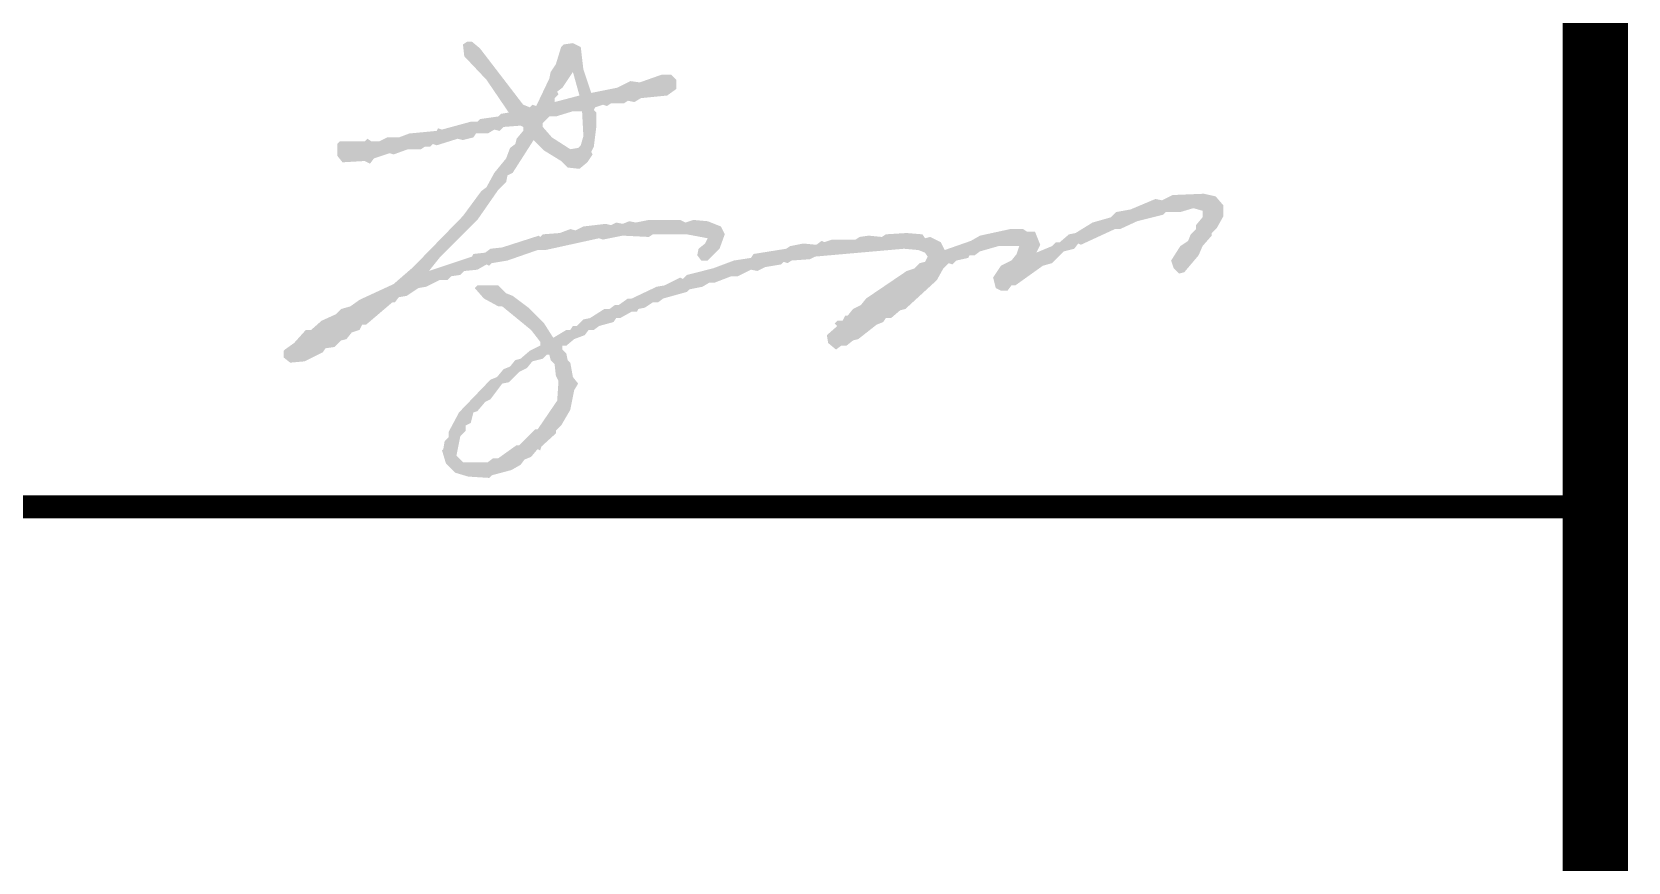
# Model space of a CAD drawing. Extents: x 3753737 to 4713801, y -857380 to 24339.
# Drawn here: x 4510957 to 4513396, y -618319 to -617051 of the extents above; entities that cross this region are included whole.
import ezdxf

# ---------------------------------------------------------------- set-up
doc = ezdxf.new("R2010")
doc.units = 0
doc.header["$LTSCALE"] = 1000
doc.header["$MEASUREMENT"] = 0
doc.layers.get('0').update_dxf_attribs({"linetype": 'CONTINUOUS'})
doc.layers.add('!!电气', color=1, linetype='CONTINUOUS')
doc.layers.add('图框', color=147, linetype='CONTINUOUS', lineweight=20)

# ---------------------------------------------------------------- blocks, each defined once
blk = doc.blocks.new('A$C3F400FEA')
at = {"linetype": 'Continuous'}
h = blk.add_hatch(color=0, dxfattribs=at)
h.dxf.hatch_style = 1
h.paths.add_polyline_path([(2909.8, 11418.3), (2909.8, 11424.3), (2915.8, 11430.3), (2913.8, 11434.3), (2921.8, 11440.3), (2937.8, 11464.3), (2947.8, 11428.3)], flags=16)
h.paths.add_polyline_path([(2891.8, 11380.3), (2891.8, 11386.3), (2901.8, 11396.3), (2911.8, 11396.3), (2937.8, 11404.3), (2951.8, 11404.3), (2953.8, 11366.3), (2949.8, 11352.3), (2945.8, 11348.3), (2933.8, 11346.3), (2905.8, 11364.3)], flags=16)
h.paths.add_polyline_path([(2759.8, 10878.3), (2765.8, 10908.3), (2773.8, 10916.3), (2773.8, 10924.3), (2781.8, 10928.3), (2785.8, 10944.3), (2791.8, 10946.3), (2803.8, 10960.3), (2811.8, 10964.3), (2829.8, 10988.3), (2839.8, 10990.3), (2855.8, 11006.3), (2867.8, 11012.3), (2875.8, 11022.3), (2891.8, 11026.3), (2897.8, 11032.3), (2901.8, 11032.3), (2903.8, 11024.3), (2909.8, 11018.3), (2911.8, 11000.3), (2915.8, 10992.3), (2913.8, 10962.3), (2883.8, 10918.3), (2879.8, 10918.3), (2855.8, 10894.3), (2851.8, 10894.3), (2823.8, 10874.3), (2815.8, 10874.3), (2807.8, 10868.3), (2769.8, 10868.3)], flags=16)
h.paths.add_polyline_path([(2739.8, 10888.3), (2737.8, 10886.3), (2743.8, 10866.3), (2757.8, 10852.3), (2777.8, 10846.3), (2809.8, 10844.3), (2813.8, 10848.3), (2843.8, 10856.3), (2857.8, 10864.3), (2863.8, 10872.3), (2873.8, 10876.3), (2883.8, 10888.3), (2887.8, 10886.3), (2889.8, 10892.3), (2911.8, 10912.3), (2911.8, 10916.3), (2919.8, 10924.3), (2933.8, 10948.3), (2939.8, 10978.3), (2945.8, 10988.3), (2937.8, 10998.3), (2933.8, 11020.3), (2929.8, 11024.3), (2927.8, 11034.3), (2921.8, 11040.3), (2921.8, 11046.3), (2927.8, 11046.3), (2939.8, 11056.3), (2955.8, 11062.3), (2961.8, 11070.3), (2969.8, 11070.3), (2977.8, 11076.3), (2999.8, 11082.3), (3003.8, 11088.3), (3009.8, 11088.3), (3027.8, 11098.3), (3035.8, 11098.3), (3037.8, 11102.3), (3047.8, 11104.3), (3059.8, 11112.3), (3067.8, 11112.3), (3075.8, 11118.3), (3111.8, 11128.3), (3115.8, 11132.3), (3135.8, 11136.3), (3145.8, 11142.3), (3153.8, 11142.3), (3179.8, 11152.3), (3189.8, 11152.3), (3209.8, 11162.3), (3219.8, 11160.3), (3231.8, 11166.3), (3255.8, 11170.3), (3259.8, 11174.3), (3265.8, 11172.3), (3271.8, 11176.3), (3299.8, 11178.3), (3307.8, 11182.3), (3443.8, 11194.3), (3465.8, 11192.3), (3475.8, 11188.3), (3479.8, 11182.3), (3475.8, 11174.3), (3467.8, 11172.3), (3459.8, 11164.3), (3447.8, 11160.3), (3385.8, 11118.3), (3377.8, 11108.3), (3365.8, 11102.3), (3357.8, 11092.3), (3353.8, 11092.3), (3349.8, 11084.3), (3341.8, 11084.3), (3337.8, 11080.3), (3341.8, 11076.3), (3325.8, 11062.3), (3327.8, 11050.3), (3339.8, 11040.3), (3347.8, 11046.3), (3355.8, 11046.3), (3365.8, 11054.3), (3373.8, 11056.3), (3401.8, 11078.3), (3411.8, 11082.3), (3415.8, 11088.3), (3423.8, 11088.3), (3437.8, 11100.3), (3445.8, 11102.3), (3493.8, 11146.3), (3503.8, 11164.3), (3511.8, 11172.3), (3517.8, 11170.3), (3523.8, 11176.3), (3541.8, 11180.3), (3543.8, 11184.3), (3551.8, 11184.3), (3559.8, 11190.3), (3587.8, 11198.3), (3619.8, 11198.3), (3615.8, 11186.3), (3607.8, 11176.3), (3591.8, 11168.3), (3579.8, 11150.3), (3583.8, 11134.3), (3591.8, 11130.3), (3601.8, 11130.3), (3607.8, 11138.3), (3613.8, 11138.3), (3655.8, 11168.3), (3669.8, 11172.3), (3687.8, 11190.3), (3703.8, 11194.3), (3709.8, 11202.3), (3713.8, 11200.3), (3765.8, 11224.3), (3773.8, 11224.3), (3799.8, 11236.3), (3839.8, 11246.3), (3843.8, 11250.3), (3865.8, 11250.3), (3885.8, 11256.3), (3899.8, 11252.3), (3899.8, 11242.3), (3889.8, 11230.3), (3889.8, 11224.3), (3881.8, 11216.3), (3877.8, 11206.3), (3865.8, 11198.3), (3851.8, 11176.3), (3855.8, 11164.3), (3863.8, 11156.3), (3871.8, 11158.3), (3893.8, 11184.3), (3899.8, 11198.3), (3913.8, 11214.3), (3913.8, 11218.3), (3921.8, 11226.3), (3931.8, 11244.3), (3931.8, 11260.3), (3919.8, 11274.3), (3901.8, 11278.3), (3853.8, 11276.3), (3837.8, 11268.3), (3827.8, 11270.3), (3789.8, 11254.3), (3767.8, 11250.3), (3759.8, 11242.3), (3731.8, 11234.3), (3705.8, 11218.3), (3695.8, 11216.3), (3681.8, 11204.3), (3675.8, 11204.3), (3669.8, 11198.3), (3645.8, 11188.3), (3651.8, 11200.3), (3643.8, 11220.3), (3631.8, 11220.3), (3625.8, 11224.3), (3605.8, 11224.3), (3559.8, 11214.3), (3545.8, 11206.3), (3505.8, 11192.3), (3499.8, 11204.3), (3483.8, 11212.3), (3475.8, 11210.3), (3471.8, 11216.3), (3447.8, 11218.3), (3415.8, 11216.3), (3409.8, 11212.3), (3389.8, 11214.3), (3375.8, 11212.3), (3369.8, 11208.3), (3333.8, 11208.3), (3321.8, 11204.3), (3317.8, 11206.3), (3309.8, 11200.3), (3289.8, 11202.3), (3269.8, 11198.3), (3263.8, 11194.3), (3213.8, 11186.3), (3209.8, 11180.3), (3183.8, 11176.3), (3151.8, 11164.3), (3111.8, 11154.3), (3105.8, 11148.3), (3101.8, 11150.3), (3077.8, 11138.3), (3065.8, 11136.3), (3027.8, 11118.3), (3021.8, 11118.3), (3007.8, 11108.3), (3001.8, 11108.3), (2993.8, 11102.3), (2985.8, 11102.3), (2963.8, 11088.3), (2953.8, 11086.3), (2943.8, 11076.3), (2937.8, 11076.3), (2933.8, 11070.3), (2927.8, 11070.3), (2907.8, 11058.3), (2893.8, 11080.3), (2869.8, 11104.3), (2845.8, 11122.3), (2835.8, 11126.3), (2823.8, 11138.3), (2791.8, 11138.3), (2787.8, 11134.3), (2801.8, 11118.3), (2823.8, 11106.3), (2829.8, 11106.3), (2873.8, 11070.3), (2887.8, 11052.3), (2887.8, 11046.3), (2871.8, 11038.3), (2857.8, 11026.3), (2849.8, 11024.3), (2841.8, 11014.3), (2831.8, 11010.3), (2821.8, 10998.3), (2811.8, 10994.3), (2763.8, 10944.3), (2747.8, 10914.3), (2747.8, 10906.3), (2741.8, 10900.3)])
h.paths.add_polyline_path([(2497.8, 11040.3), (2495.8, 11038.3), (2495.8, 11028.3), (2505.8, 11020.3), (2527.8, 11022.3), (2555.8, 11036.3), (2559.8, 11042.3), (2573.8, 11044.3), (2583.8, 11054.3), (2591.8, 11056.3), (2599.8, 11066.3), (2611.8, 11070.3), (2615.8, 11078.3), (2621.8, 11078.3), (2661.8, 11112.3), (2665.8, 11112.3), (2671.8, 11120.3), (2683.8, 11122.3), (2701.8, 11134.3), (2713.8, 11136.3), (2733.8, 11146.3), (2745.8, 11146.3), (2751.8, 11152.3), (2765.8, 11154.3), (2771.8, 11160.3), (2791.8, 11162.3), (2805.8, 11170.3), (2809.8, 11168.3), (2813.8, 11172.3), (2837.8, 11176.3), (2883.8, 11192.3), (2895.8, 11192.3), (2977.8, 11210.3), (2983.8, 11208.3), (3013.8, 11214.3), (3053.8, 11212.3), (3059.8, 11216.3), (3111.8, 11216.3), (3143.8, 11210.3), (3139.8, 11202.3), (3129.8, 11194.3), (3127.8, 11184.3), (3133.8, 11176.3), (3143.8, 11176.3), (3161.8, 11194.3), (3169.8, 11216.3), (3163.8, 11228.3), (3143.8, 11236.3), (3121.8, 11238.3), (3109.8, 11234.3), (3101.8, 11238.3), (3053.8, 11238.3), (3033.8, 11234.3), (3023.8, 11236.3), (3013.8, 11232.3), (3003.8, 11234.3), (2995.8, 11230.3), (2987.8, 11232.3), (2953.8, 11228.3), (2941.8, 11222.3), (2933.8, 11224.3), (2917.8, 11218.3), (2891.8, 11216.3), (2887.8, 11212.3), (2885.8, 11214.3), (2829.8, 11196.3), (2811.8, 11194.3), (2803.8, 11188.3), (2785.8, 11186.3), (2783.8, 11182.3), (2717.8, 11160.3), (2733.8, 11180.3), (2791.8, 11238.3), (2823.8, 11284.3), (2835.8, 11296.3), (2837.8, 11306.3), (2845.8, 11310.3), (2877.8, 11360.3), (2893.8, 11344.3), (2919.8, 11328.3), (2929.8, 11318.3), (2947.8, 11316.3), (2959.8, 11326.3), (2967.8, 11338.3), (2965.8, 11342.3), (2969.8, 11350.3), (2973.8, 11382.3), (2973.8, 11402.3), (2969.8, 11406.3), (2971.8, 11410.3), (2983.8, 11414.3), (2989.8, 11412.3), (2995.8, 11416.3), (3015.8, 11416.3), (3021.8, 11420.3), (3031.8, 11418.3), (3041.8, 11424.3), (3081.8, 11428.3), (3095.8, 11438.3), (3095.8, 11452.3), (3087.8, 11460.3), (3073.8, 11460.3), (3039.8, 11448.3), (3025.8, 11450.3), (3005.8, 11440.3), (2965.8, 11432.3), (2953.8, 11468.3), (2949.8, 11502.3), (2937.8, 11508.3), (2923.8, 11506.3), (2919.8, 11502.3), (2911.8, 11476.3), (2903.8, 11464.3), (2901.8, 11454.3), (2881.8, 11412.3), (2875.8, 11414.3), (2871.8, 11410.3), (2861.8, 11414.3), (2795.8, 11500.3), (2783.8, 11510.3), (2775.8, 11510.3), (2769.8, 11506.3), (2771.8, 11488.3), (2805.8, 11452.3), (2839.8, 11402.3), (2827.8, 11400.3), (2823.8, 11396.3), (2795.8, 11392.3), (2791.8, 11388.3), (2781.8, 11388.3), (2737.8, 11376.3), (2731.8, 11378.3), (2729.8, 11374.3), (2687.8, 11370.3), (2671.8, 11364.3), (2653.8, 11364.3), (2641.8, 11358.3), (2629.8, 11358.3), (2623.8, 11362.3), (2619.8, 11358.3), (2581.8, 11358.3), (2577.8, 11354.3), (2577.8, 11336.3), (2585.8, 11326.3), (2619.8, 11328.3), (2627.8, 11324.3), (2633.8, 11332.3), (2657.8, 11340.3), (2663.8, 11338.3), (2685.8, 11346.3), (2705.8, 11346.3), (2711.8, 11350.3), (2719.8, 11350.3), (2723.8, 11354.3), (2729.8, 11352.3), (2761.8, 11362.3), (2769.8, 11360.3), (2785.8, 11364.3), (2789.8, 11370.3), (2807.8, 11370.3), (2817.8, 11376.3), (2825.8, 11374.3), (2831.8, 11380.3), (2857.8, 11382.3), (2861.8, 11380.3), (2861.8, 11374.3), (2851.8, 11362.3), (2849.8, 11354.3), (2841.8, 11348.3), (2835.8, 11332.3), (2817.8, 11310.3), (2805.8, 11288.3), (2797.8, 11282.3), (2769.8, 11244.3), (2693.8, 11166.3), (2663.8, 11140.3), (2611.8, 11116.3), (2597.8, 11106.3), (2583.8, 11102.3), (2575.8, 11094.3), (2553.8, 11084.3), (2537.8, 11070.3), (2529.8, 11070.3), (2511.8, 11050.3)])
at = {"layer": '图框', "const_width": 35}
blk.add_lwpolyline([(-2500, 10800), (4500, 10800)], dxfattribs=at)

msp = doc.modelspace()

# ---------------------------------------------------------------- linework, layer by layer
at = {"layer": '图框', "const_width": 100}
msp.add_lwpolyline([(4457446.2, -628577.2), (4513346.2, -628577.2), (4513346.2, -588577.2), (4457446.2, -588577.2)], close=True, dxfattribs=at)

# ---------------------------------------------------------------- block references
at = {"layer": '!!电气'}
msp.add_blockref('A$C3F400FEA', (4508846.2, -628576.8), dxfattribs=at)

doc.saveas('drawing.dxf')
